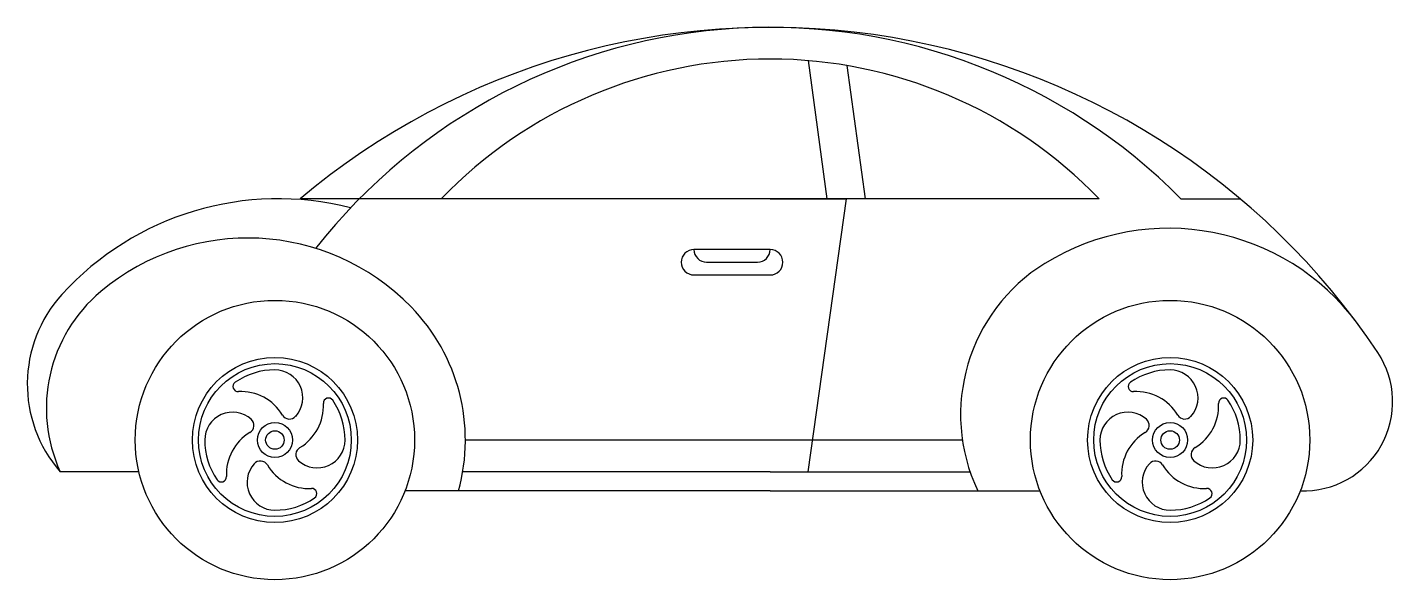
# Model space of a CAD drawing. Header units: millimetres. Extents: x -37 to 178, y 147 to 234.
import ezdxf

# ---------------------------------------------------------------- set-up
doc = ezdxf.new("R2010")
doc.units = ezdxf.units.MM

msp = doc.modelspace()

# ---------------------------------------------------------------- linework, layer by layer
for p, q in [((89.34, 207.04), (86.37, 228.79)), ((95.34, 207.04), (92.48, 228.01)), ((28.53, 207.04), (6.3, 207.04)), ((132.15, 207.04), (28.53, 207.04)), ((80.34, 207.04), (89.34, 207.04)), ((86.34, 164.04), (92.34, 207.04)), ((89.34, 207.04), (92.34, 207.04)), ((145.03, 207.04), (154.37, 207.04)), ((80.34, 199.04), (68.34, 199.04)), ((68.34, 199.04), (68.34, 199.04)), ((80.34, 199.04), (80.34, 199.04)), ((70.34, 197.04), (78.34, 197.04)), ((68.34, 195.04), (80.34, 195.04)), ((80.34, 169.04), (32.34, 169.04)), ((110.63, 169.04), (80.34, 169.04)), ((-19.09, 164.04), (-31.48, 164.04)), ((80.34, 164.04), (31.92, 164.04)), ((80.34, 164.04), (111.82, 164.04)), ((80.34, 164.04), (86.34, 164.04)), ((80.34, 161.04), (22.83, 161.04)), ((80.34, 161.04), (122.84, 161.04))]:
    msp.add_line(p, q)
for centre, radius in [((2.34, 169.04), 22), ((143.34, 169.04), 22), ((2.34, 169.04), 13), ((2.34, 169.04), 12.03), ((143.34, 169.04), 13), ((143.34, 169.04), 12.03), ((2.34, 169.04), 2.76), ((2.34, 169.04), 1.46), ((143.34, 169.04), 2.76), ((143.34, 169.04), 1.46)]:
    msp.add_circle(centre, radius)
for centre, radius, start, end in [((80.34, 119.04), 115, 33.6732, 130.0737), ((80.34, 143.04), 91, 44.6921, 141.8779), ((80.34, 157.04), 72, 43.983, 136.017), ((2.85, 161.04), 46, 75.6388, 137.752), ((143.08, 165.39), 37, 36.4555, 121.7572), ((-1.95, 164.85), 36, 44.3618, 129.9808), ((68.34, 197.04), 2, 90, 270), ((70.34, 199.04), 2, 180, 270), ((78.34, 199.04), 2, 270, 0), ((80.34, 197.04), 2, 270, 90), ((138.34, 173.04), 28, 121.7572, 205.3769), ((-15.66, 177.85), 21, 137.752, 221.1238), ((-9.66, 174.04), 24, 129.9808, 204.6243), ((2.34, 169.04), 30, 344.534, 44.3618), ((164.39, 175.04), 14, 267.7266, 33.6732), ((2.34, 169.04), 11.05, 90, 124.4813), ((2.34, 175.7), 4.39, 318.132, 90), ((143.34, 169.04), 11.05, 90, 124.4813), ((143.34, 175.7), 4.39, 318.132, 90), ((-3.46, 177.48), 0.812, 124.4813, 272.9395), ((-3.02, 169.04), 7.64, 30.9903, 92.9395), ((137.54, 177.48), 0.812, 124.4813, 272.9395), ((137.98, 169.04), 7.64, 30.9903, 92.9395), ((2.34, 174.4), 7.64, 300.9903, 2.9395), ((10.78, 174.84), 0.812, 34.4813, 182.9395), ((2.34, 169.04), 11.05, 0, 34.4813), ((143.34, 174.4), 7.64, 300.9903, 2.9395), ((151.78, 174.84), 0.812, 34.4813, 182.9395), ((143.34, 169.04), 11.05, 0, 34.4813), ((-4.32, 169.04), 4.39, 48.132, 180), ((-2.26, 171.34), 1.3, 300.9903, 48.132), ((4.64, 173.64), 1.3, 210.9903, 318.132), ((136.68, 169.04), 4.39, 48.132, 180), ((138.74, 171.34), 1.3, 300.9903, 48.132), ((145.64, 173.64), 1.3, 210.9903, 318.132), ((2.34, 163.68), 7.64, 120.9903, 182.9395), ((143.34, 163.68), 7.64, 120.9903, 182.9395), ((2.34, 169.04), 11.05, 180, 214.4813), ((6.94, 166.74), 1.3, 120.9903, 228.132), ((9, 169.04), 4.39, 228.132, 0), ((143.34, 169.04), 11.05, 180, 214.4813), ((147.94, 166.74), 1.3, 120.9903, 228.132), ((150, 169.04), 4.39, 228.132, 0), ((0.04, 164.44), 1.3, 30.9903, 138.132), ((141.04, 164.44), 1.3, 30.9903, 138.132), ((2.34, 162.38), 4.39, 138.132, 270), ((7.7, 169.04), 7.64, 210.9903, 272.9395), ((143.34, 162.38), 4.39, 138.132, 270), ((148.7, 169.04), 7.64, 210.9903, 272.9395), ((-6.1, 163.25), 0.812, 214.4813, 2.9395), ((8.13, 160.6), 0.812, 304.4813, 92.9395), ((134.9, 163.25), 0.812, 214.4813, 2.9395), ((149.13, 160.6), 0.812, 304.4813, 92.9395), ((2.34, 169.04), 11.05, 270, 304.4813), ((143.34, 169.04), 11.05, 270, 304.4813)]:
    msp.add_arc(centre, radius, start, end)

doc.saveas('drawing.dxf')
